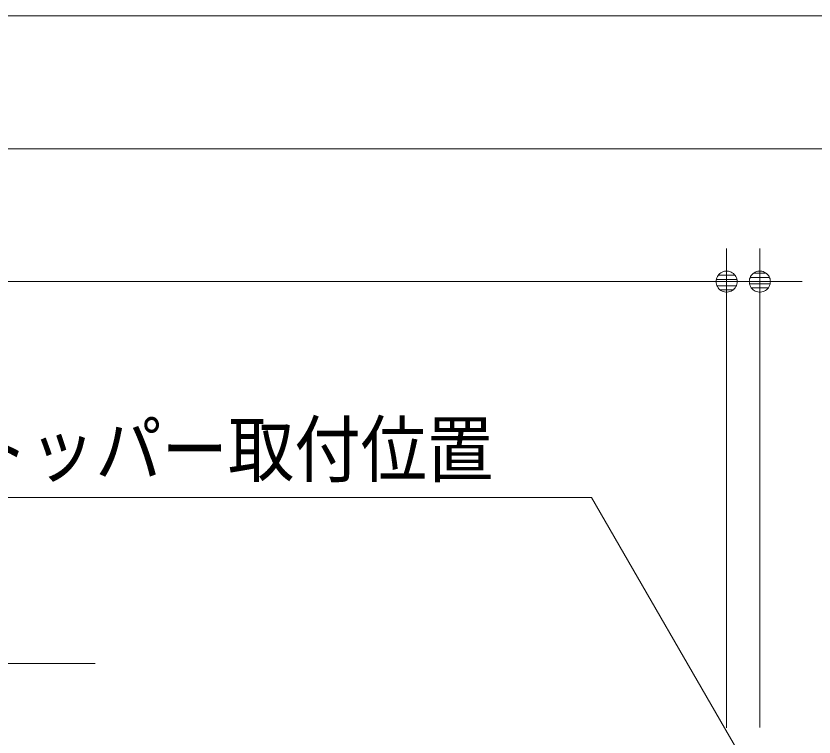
# Model space of a CAD drawing. Units: millimetres, scale not verified. Extents: x -6062 to 6062, y -3045 to 3045.
# Drawn here: x -4787.7 to -4306.8, y 405.6 to 840 of the extents above; entities that cross this region are included whole.
import ezdxf
from ezdxf.enums import TextEntityAlignment as Align

# ---------------------------------------------------------------- set-up
doc = ezdxf.new("R2010")
doc.units = ezdxf.units.MM
doc.header["$LTSCALE"] = 20
for name, color, linetype, lineweight in [('0-2_2寸法-1', 7, 'Continuous', 9), ('0-3_0', 7, 'Continuous', 9), ('0-4_2寸法-3', 7, 'Continuous', 9), ('0-5_2寸法-2', 7, 'Continuous', 9)]:
    doc.layers.add(name, color=color, linetype=linetype, lineweight=lineweight)
doc.styles.add('ＭＳ ゴシック', font='')
doc.styles.get('ＭＳ ゴシック').set_extended_font_data('MS Gothic')

# ---------------------------------------------------------------- blocks, each defined once
blk = doc.blocks.new('_Dot')
at = {"layer": '0-3_0'}
for p, q in [((-10, 0), (-20, 0)), ((9.78, 2), (-9.78, 2)), ((7.99, 6), (-7.99, 6)), ((9.16, -3.98), (-9.16, -3.98)), ((6, -7.98), (-6, -7.98))]:
    blk.add_line(p, q, dxfattribs=at)
for points in [[(10, 0), (9.92, 1.25), (9.69, 2.49), (9.3, 3.68), (8.76, 4.82), (8.09, 5.88), (7.29, 6.85), (6.37, 7.71), (5.36, 8.44), (4.26, 9.05), (3.09, 9.51), (1.87, 9.82), (0.63, 9.98), (-0.63, 9.98), (-1.87, 9.82), (-3.09, 9.51), (-4.26, 9.05), (-5.36, 8.44), (-6.37, 7.71), (-7.29, 6.85), (-8.09, 5.88), (-8.76, 4.82), (-9.3, 3.68), (-9.69, 2.49), (-9.92, 1.25), (-10, 0), (0, 0)], [(-10, 0), (-9.92, -1.25), (-9.69, -2.49), (-9.3, -3.68), (-8.76, -4.82), (-8.09, -5.88), (-7.29, -6.85), (-6.37, -7.71), (-5.36, -8.44), (-4.26, -9.05), (-3.09, -9.51), (-1.87, -9.82), (-0.63, -9.98), (0.63, -9.98), (1.87, -9.82), (3.09, -9.51), (4.26, -9.05), (5.36, -8.44), (6.37, -7.71), (7.29, -6.85), (8.09, -5.88), (8.76, -4.82), (9.3, -3.68), (9.69, -2.49), (9.92, -1.25), (10, 0), (0, 0)]]:
    blk.add_lwpolyline(points, close=True, dxfattribs=at)

msp = doc.modelspace()

# ---------------------------------------------------------------- linework, layer by layer
at = {"layer": '0-2_2寸法-1'}
for p, q in [((-5581.79, 840), (-841.21, 840)), ((-4271.21, 760), (-5574.79, 760)), ((-4359.5, 411.27), (-4359.5, 700)), ((-4372.21, 680), (-5574.79, 680))]:
    msp.add_line(p, q, dxfattribs=at)
at = {"layer": '0-4_2寸法-3'}
for points in [[(-4739.87, 450), (-5341.79, 450), (-5515, 550)], [(-4349.5, 391.8), (-4440.83, 550), (-5057.62, 550)]]:
    msp.add_lwpolyline(points, dxfattribs=at)
at = {"layer": '0-5_2寸法-2'}
for p, q in [((-4359.5, 411.27), (-4359.5, 700)), ((-4339.5, 411.47), (-4339.5, 700)), ((-4372.21, 680), (-4384.92, 680)), ((-4359.5, 680), (-4339.5, 680)), ((-4326.79, 680), (-4314.08, 680))]:
    msp.add_line(p, q, dxfattribs=at)

# ---------------------------------------------------------------- block references
at = {"layer": '0-2_2寸法-1', "xscale": 0.6356201, "yscale": 0.6356201}
msp.add_blockref('_Dot', (-4359.5, 680), dxfattribs=at)
at = {"layer": '0-5_2寸法-2', "xscale": 0.6356201, "yscale": 0.6356201}
msp.add_blockref('_Dot', (-4359.5, 680), dxfattribs=at)
at = {"layer": '0-5_2寸法-2', "xscale": 0.6356201, "yscale": 0.6356201, "rotation": 180}
msp.add_blockref('_Dot', (-4339.5, 680), dxfattribs=at)

# ---------------------------------------------------------------- texts
at = {"layer": '0-4_2寸法-3', "style": 'ＭＳ ゴシック', "width": 0.9}
msp.add_text('スライド式ストッパー取付位置', height=32.55, dxfattribs=at).set_placement((-5059.54, 552.97), align=Align.BOTTOM_LEFT)

doc.saveas('drawing.dxf')
